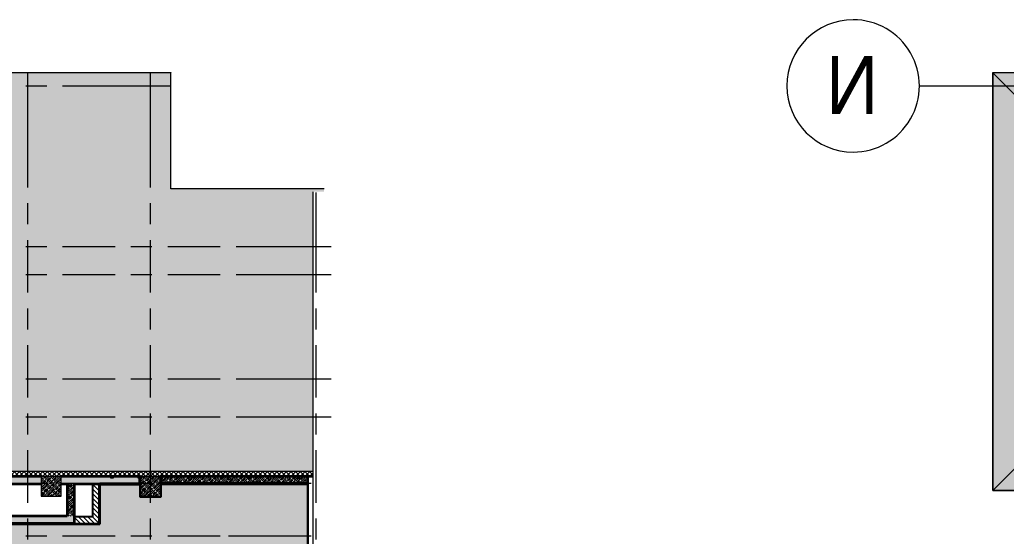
# Model space of a CAD drawing. Header units: millimetres. Extents: x -5524 to 188159, y -8553 to 29000.
# Drawn here: x 29361 to 59148, y 13391 to 29000 of the extents above; entities that cross this region are included whole.
import ezdxf

# ---------------------------------------------------------------- set-up
doc = ezdxf.new("R2010")
doc.units = ezdxf.units.MM
doc.linetypes.add('Осевая', pattern=[3175, 635, -476.25, 1587.5, -476.25])
for name, color, linetype, lineweight, true_color in [('A-CLNG-1', 7, 'Continuous', 9, 0xc0c0c0), ('A-DETL-GENF-1', 7, 'Continuous', 9, 0xfafafa), ('A-GENM-3', 7, 'Continuous', 5, 0x737373), ('A-WALL-1', 254, 'Continuous', 25, 0xbebebe), ('A-WALL-2', 254, 'Continuous', 13, 0xbebebe), ('A-WALL-3', 254, 'Continuous', 35, 0xbebebe), ('A-WALL-5', 7, 'Continuous', 35, 0x3c3c3c), ('A-WALL-6', 7, 'Continuous', 25, 0x3c3c3c), ('A-WALL-FNSH-2', 254, 'Continuous', 13, 0xbebebe), ('A-WALL-FNSH-4', 7, 'Continuous', 13, 0x3c3c3c)]:
    doc.layers.add(name, color=color, linetype=linetype, lineweight=lineweight, true_color=true_color)
doc.layers.add('A-CLNG-PATT-1', color=7, linetype='Continuous', lineweight=9, transparency=1)
for name, color, linetype, lineweight in [('A-DETL', 7, 'Continuous', 9), ('A-DETL-2', 7, 'Continuous', 5), ('A-DETL-GENF', 7, 'Continuous', 9), ('A-GENM', 7, 'Continuous', 9), ('A-GENM-2', 7, 'Continuous', 5), ('A-GLAZ', 7, 'Continuous', 9), ('A-GLAZ-1', 7, 'Continuous', 13), ('A-WALL', 7, 'Continuous', 9), ('I-WALL', 7, 'Continuous', 9), ('S-COLS', 7, 'Continuous', 9), ('Оси', 7, 'Continuous', 9), ('Оси-1', 7, 'Continuous', 20), ('Оси-2', 7, 'Осевая', 9)]:
    doc.layers.add(name, color=color, linetype=linetype, lineweight=lineweight)
doc.layers.add('A-DETL-GENF-2', color=7, linetype='Continuous', lineweight=9, true_color=0xc0c0c0, transparency=0.4)
doc.styles.add('Arial_1', font='arial.ttf', dxfattribs={"width": 0.9, "height": 1750})
pattern_1 = [(45, (0, 0), (-57.02463, 57.02463), []), (45, (57.025, 0), (-57.02463, 57.02463), [100.806, -20.161, 3.353, -16.808])]
pattern_2 = [(135, (0, 0), (-70.71068, -70.71068), [])]
pattern_3 = [(0, (0, 0), (121.92, 30.48), [10.058, -81.382, 10.058, -81.382, -487.68]), (0, (0, 0), (121.92, 30.48), [-182.88, 10.058, -172.822, 10.058, -81.382, -213.36]), (0, (0, 0), (121.92, 30.48), [-457.2, 10.058, -50.902, 10.058, -142.342]), (120, (45.72, 15.24), (-87.356454, 90.345817), [10.058, -81.382, 10.058, -81.382, -487.68]), (120, (45.72, 15.24), (-87.356454, 90.345817), [-182.88, 10.058, -172.822, 10.058, -81.382, -213.36]), (120, (45.72, 15.24), (-87.356454, 90.345817), [-457.2, 10.058, -50.902, 10.058, -142.342]), (240, (60.96, 76.2), (-34.563546, -120.825817), [10.058, -81.382, 10.058, -81.382, -487.68]), (240, (60.96, 76.2), (-34.563546, -120.825817), [-182.88, 10.058, -172.822, 10.058, -81.382, -213.36]), (240, (60.96, 76.2), (-34.563546, -120.825817), [-457.2, 10.058, -50.902, 10.058, -142.342])]

# ---------------------------------------------------------------- blocks, each defined once
blk = doc.blocks.new('парапет1 - парапет-18629556-План расстановки осветительного оборудования 3 этажа в осях 1-12')
at = {"layer": 'A-GENM'}
for p, q in [((-2411, 27400), (33928, 27400)), ((33928, 27400), (33926, 27398)), ((33928, 27400), (33928, 27398))]:
    blk.add_line(p, q, dxfattribs=at)
blk = doc.blocks.new('Gfhfgtnyfz rhsirf 2 - Gfhfgtnyfz rhsirf 3-19033485-План расстановки осветительного оборудования 3 этажа в осях 1-12')
at = {"layer": 'A-GENM'}
for p, q in [((38057, 15200), (38057, 11675)), ((38057, 15200), (38058, 15200)), ((38058, 15200), (38090, 15200)), ((38090, 15200), (38228, 15200)), ((38090, 15200), (38090, 11691)), ((38057, 11545), (38057, 200)), ((38090, 11529), (38090, 200)), ((38058, 200), (38057, 200)), ((38090, 200), (38058, 200)), ((38228, 200), (38090, 200))]:
    blk.add_line(p, q, dxfattribs=at)
blk = doc.blocks.new('BSC_Колонна _Прямоугольная - 600х600-V11-План расстановки осветительного оборудования 3 этажа в осях 1-12')
at = {"layer": 'S-COLS'}
h = blk.add_hatch(dxfattribs=at)
h.set_pattern_fill('FP_13', color=256, style=0, pattern_type=2)
h.set_pattern_definition([(45, (-33310, -14900), (-57.02463, 57.02463), []), (45, (-33252.975, -14900), (-57.02463, 57.02463), [100.806, -20.161, 3.353, -16.808])])
h.paths.add_polyline_path([(-300, -300), (300, -300), (300, 300), (-300, 300), (-300, 26)])
for p, q in [((300, 300), (-300, 300)), ((-300, 300), (-300, -300)), ((300, -300), (300, 300)), ((-300, -300), (300, -300))]:
    blk.add_line(p, q, dxfattribs=at)
blk = doc.blocks.new('BSC_Колонна _Прямоугольная - 600х600-V13-План расстановки осветительного оборудования 3 этажа в осях 1-12')
at = {"layer": 'S-COLS'}
h = blk.add_hatch(dxfattribs=at)
h.set_pattern_fill('FP_16', color=256, style=0, pattern_type=2)
h.set_pattern_definition([(45, (-30310, -14900), (-57.02463, 57.02463), []), (45, (-30252.975, -14900), (-57.02463, 57.02463), [100.806, -20.161, 3.353, -16.808])])
h.paths.add_polyline_path([(-300, -300), (300, -300), (300, 300), (-300, 300), (-300, 26)])
for p, q in [((300, 300), (-300, 300)), ((-300, 300), (-300, -300)), ((300, -300), (300, 300)), ((-300, -300), (300, -300))]:
    blk.add_line(p, q, dxfattribs=at)
blk = doc.blocks.new('120_Окно_СКБ_1Ст - 120_Окно_СКБ_1Ст 900х2500_h_-V9-План расстановки осветительного оборудования 3 этажа в осях 1-12')
at = {"layer": 'A-GLAZ-1'}
for p, q in [((-450, -127), (-450, -57)), ((-450, -57), (-380, -57)), ((-380, -127), (-450, -127)), ((-380, -57), (-380, -127)), ((380, -127), (380, -57)), ((380, -57), (450, -57)), ((450, -127), (380, -127)), ((450, -57), (450, -127))]:
    blk.add_line(p, q, dxfattribs=at)
blk = doc.blocks.new('120_Окно_СКБ_1Ст - 120_Окно_СКБ_1Ст_900х2500_h_-20705657-План расстановки осветительного оборудования 3 этажа в осях 1-12')
at = {"layer": 'A-GLAZ'}
blk.add_line((430, -127), (450, -127), dxfattribs=at)
at = {"layer": 'A-GLAZ-1'}
for p, q in [((-450, -127), (-450, -57)), ((-450, -57), (-380, -57)), ((-380, -127), (-450, -127)), ((-380, -57), (-380, -127)), ((380, -127), (380, -57)), ((380, -57), (450, -57)), ((450, -127), (380, -127)), ((450, -57), (450, -127))]:
    blk.add_line(p, q, dxfattribs=at)
blk = doc.blocks.new('120_Окно_СКБ_2Ст - 120_Окно_СКБ_2Ст 2400х2500 _мал створка слева_-22817474-План расстановки осветительного оборудования 3 этажа в осях 1-12')
at = {"layer": 'A-GLAZ-1'}
for p, q in [((-1130, 127), (-1200, 127)), ((-1200, 127), (-1200, 57)), ((-1200, 57), (-1130, 57)), ((-1130, 57), (-1130, 127)), ((370, 127), (300, 127)), ((300, 127), (300, 57)), ((300, 57), (370, 57)), ((370, 57), (370, 127)), ((1200, 127), (1130, 127)), ((1130, 127), (1130, 57)), ((1130, 57), (1200, 57)), ((1200, 57), (1200, 127))]:
    blk.add_line(p, q, dxfattribs=at)
blk = doc.blocks.new('парапет10 - парапет-22960140-План расстановки осветительного оборудования 3 этажа в осях 1-12')
at = {"layer": 'A-GENM'}
blk.add_line((38548, 23888), (33928, 23888), dxfattribs=at)
blk = doc.blocks.new('DET_L_Линия разрыва - М100-30654710-План расстановки осветительного оборудования 3 этажа в осях 1-12')
at = {"layer": 'A-DETL-GENF'}
for p, q in [((11890, 300), (11740, 0)), ((12190, -300), (11890, 300)), ((11740, 0), (0, 0)), ((12340, 0), (12190, -300)), ((24080, 0), (12340, 0))]:
    blk.add_line(p, q, dxfattribs=at)
blk = doc.blocks.new('парапет1 - парапет-18629556-3_7_1_птичка')
at = {"layer": 'A-GENM-2'}
for p, q in [((-2411, 27400), (33928, 27400)), ((-2411, 14773), (-2411, 27400)), ((-268, 14773), (-2411, 14773))]:
    blk.add_line(p, q, dxfattribs=at)
at = {"layer": 'A-GENM-3'}
for p, q in [((-2409, 27398), (-1702, 26691)), ((-2409, 14775), (-1702, 15482))]:
    blk.add_line(p, q, dxfattribs=at)
blk = doc.blocks.new('Ось сетки - D8-29747960-3_7_1_птичка')
at = {"layer": 'Оси-1'}
for start, end in [(360, 180), (180, 360)]:
    blk.add_arc((0, 0), 4, start, end, dxfattribs=at)

msp = doc.modelspace()

# ---------------------------------------------------------------- hatches: boundary and pattern name
at = {"layer": 'A-CLNG-PATT-1'}
h = msp.add_hatch(color=256, dxfattribs=at)
h.paths.add_polyline_path([(37878.2, 7921), (38037.1, 7921), (38037.1, 10679), (37969, 10679), (37969, 11221), (38037.1, 11221), (38037.1, 11545.1), (37907.7, 11609.9), (38037.1, 11674.6), (38037.1, 14979), (33631, 14979), (33631, 14579), (32989, 14579), (32989, 14959), (31782.2, 14959), (31782.2, 13759), (20231, 13759), (20231, 10879), (12939.3, 10879), (12939.3, 14700), (6781, 14699.8), (6781, 14579), (6139, 14579), (6139, 14700), (5661, 14699.5), (5661, 13999), (3109, 13999), (3109, 14959), (411, 14959), (411, 14679), (111, 14679), (111, 11421), (411, 11421), (411, 10879), (111, 10879), (111, 8521), (1271, 8521), (1271, 7921), (37208.4, 7921)])
h.paths.add_polyline_path([(19526.6, 8048), (19526.6, 9209.9), (19552, 9209.9), (19552, 8048)])
h.paths.add_polyline_path([(15326.6, 8048), (15326.6, 9209.9), (15352, 9209.9), (15352, 8048)])
h.paths.add_polyline_path([(17752, 9548), (17726.6, 9548), (17726.6, 10709.9), (17752, 10709.9), (17752, 9897.4)])
h.paths.add_polyline_path([(13711.6, 9548), (13711.6, 10709.9), (13737, 10709.9), (13737, 9548)])
at = {"layer": 'A-DETL-GENF-1'}
msp.add_hatch(color=256, dxfattribs=at).paths.add_polyline_path([(-268, 14774.9), (-268, 15358), (38207.7, 15358), (38207.7, 23799.7), (38548, 23799.7), (38548, 23888.3), (33928.1, 23888.3), (33928.1, 27398.1), (-2409.1, 27398.1), (-2409.1, 14774.9), (-300.5, 14774.9)])
at = {"layer": 'A-DETL-GENF-2'}
msp.add_hatch(color=256, dxfattribs=at).paths.add_polyline_path([(60220.9, 14774.9), (60880.7, 14774.9), (60880.7, 15358), (99908.7, 15358), (99908.7, 23888.3), (95076.8, 23888.3), (95076.8, 27398.1), (58739.6, 27398.1), (58739.6, 14774.9), (59754.8, 14774.9)])
at = {"layer": 'A-WALL'}
h = msp.add_hatch(dxfattribs=at)
h.set_pattern_fill('FP_8', color=256, style=0, pattern_type=2)
h.set_pattern_definition([(45, (0, 0), (-70.71068, 70.71068), []), (135, (0, 0), (-70.71068, -70.71068), [])])
h.paths.add_polyline_path([(38045.6, 15200), (38207.7, 15200), (38207.7, 15350), (17234, 15350), (17234, 15231.5), (17240, 15231.5), (17240, 15200), (37878.2, 15200)])
h.paths.add_polyline_path([(16404.4, 15200), (16404.4, 15231.5), (16410.4, 15231.5), (16410.4, 15350), (-260, 15350), (-260, 15200), (16277.1, 15200)])
h.paths.add_polyline_path([(16946.9, 15204), (17171, 15204), (17171, 15256), (16473.4, 15256), (16473.4, 15204), (16779.4, 15204)])
h.paths.add_polyline_path([(17114.3, 15274), (17171, 15274), (17171, 15326), (16473.4, 15326), (16473.4, 15274), (16946.9, 15274)])
h.paths.add_polyline_path([(16473.4, 15344), (17171, 15344), (17171, 15350), (16473.4, 15350)])
h = msp.add_hatch(dxfattribs=at)
h.set_pattern_fill('FP_29', color=256, style=0, pattern_type=2)
h.set_pattern_definition([(135, (0, 0), (-35.35534, -35.35534), [])])
h.paths.add_polyline_path([(33630, 15000), (33630, 15200), (33610, 15200), (33610, 15000)])
at = {"layer": 'I-WALL'}
h = msp.add_hatch(dxfattribs=at)
h.set_pattern_fill('FP_9', color=256, style=0, pattern_type=2)
h.set_pattern_definition(pattern_1)
h.paths.add_polyline_path([(17240, 14980), (18110.3, 14980), (18110.3, 15200), (17240, 15200), (17240, 15168.5), (17234, 15168.5), (17234, 15011.5), (17240, 15011.5), (17240, 15005.5)])
h.paths.add_polyline_path([(14310, 14980), (16404.4, 14980), (16404.4, 15011.5), (16410.4, 15011.5), (16410.4, 15168.5), (16404.4, 15168.5), (16404.4, 15200), (14310, 15200)])
h.paths.add_polyline_path([(32990, 14980), (32990, 15200), (30610, 15200), (30610, 14980), (32854.7, 14980)])
h.paths.add_polyline_path([(21133.1, 14980), (21910, 14980), (21910, 15200), (18710.3, 15200), (18710.3, 14980), (20210, 14980)])
h.paths.add_polyline_path([(30010, 14980), (30010, 15200), (26410, 15200), (26410, 14980), (29840.6, 14980)])
h.paths.add_polyline_path([(22510, 14980), (25810, 14980), (25810, 15200), (22510, 15200), (22510, 15130.8)])
h.paths.add_polyline_path([(16967.7, 14994), (17171, 14994), (17171, 15046), (16473.4, 15046), (16473.4, 14994), (16946.9, 14994)])
h.paths.add_polyline_path([(16612, 15064), (17171, 15064), (17171, 15116), (16473.4, 15116), (16473.4, 15064)])
h.paths.add_polyline_path([(16946.9, 15134), (17171, 15134), (17171, 15186), (16473.4, 15186), (16473.4, 15134), (16779.4, 15134)])
h = msp.add_hatch(dxfattribs=at)
h.set_pattern_fill('FP_9', color=256, style=0, pattern_type=2)
h.set_pattern_definition(pattern_1)
h.paths.add_polyline_path([(37878.2, 14980), (38037.1, 14980.9), (38038.1, 15199.8), (33630, 15200), (33630, 15000), (33610, 15000), (33610, 14980), (37208.4, 14980)])
h = msp.add_hatch(dxfattribs=at)
h.set_pattern_fill('FP_9', color=256, style=0, pattern_type=2)
h.set_pattern_definition(pattern_1)
h.paths.add_polyline_path([(31010, 14000), (31010, 14980), (30790, 14980), (30790, 14000)])
h = msp.add_hatch(dxfattribs=at)
h.set_pattern_fill('FP_7', color=256, style=0, pattern_type=2)
h.set_pattern_definition(pattern_2)
h.paths.add_polyline_path([(31761.2, 13980), (31761.2, 14980), (31561.2, 14980), (31561.2, 13980)])
h = msp.add_hatch(dxfattribs=at)
h.set_pattern_fill('FP_30', color=256, style=0, pattern_type=2)
h.set_pattern_definition(pattern_3)
h.paths.add_polyline_path([(31781.2, 13780), (31781.2, 14980), (31761.2, 14980), (31761.2, 13780)])
h = msp.add_hatch(dxfattribs=at)
h.set_pattern_fill('FP_30', color=256, style=0, pattern_type=2)
h.set_pattern_definition(pattern_3)
h.paths.add_polyline_path([(33010, 14960), (33010, 14980), (31781.2, 14980), (31781.2, 14960), (32990, 14960)])
h = msp.add_hatch(dxfattribs=at)
h.set_pattern_fill('FP_30', color=256, style=0, pattern_type=2)
h.set_pattern_definition(pattern_3)
h.paths.add_polyline_path([(33010, 14580), (33010, 14960), (32990, 14960), (32990, 14580)])
h = msp.add_hatch(dxfattribs=at)
h.set_pattern_fill('FP_30', color=256, style=0, pattern_type=2)
h.set_pattern_definition(pattern_3)
h.paths.add_polyline_path([(33630, 14600), (33630, 14980), (33610, 14980), (33610, 14600)])
h = msp.add_hatch(dxfattribs=at)
h.set_pattern_fill('FP_30', color=256, style=0, pattern_type=2)
h.set_pattern_definition(pattern_3)
h.paths.add_polyline_path([(37878.2, 14980), (38037.1, 14980.9), (38037.1, 15000), (33630, 15000), (33630, 14980), (37208.4, 14980)])
h = msp.add_hatch(dxfattribs=at)
h.set_pattern_fill('FP_30', color=256, style=0, pattern_type=2)
h.set_pattern_definition(pattern_3)
h.paths.add_polyline_path([(33189.6, 14580), (33630, 14580), (33630, 14600), (33010, 14600), (33010, 14580)])
h = msp.add_hatch(dxfattribs=at)
h.set_pattern_fill('FP_9', color=256, style=0, pattern_type=2)
h.set_pattern_definition(pattern_1)
h.paths.add_polyline_path([(30510.4, 13780), (31010, 13780), (31010, 14000), (20210, 14000), (20210, 13780), (27831.2, 13780)])
h = msp.add_hatch(dxfattribs=at)
h.set_pattern_fill('FP_30', color=256, style=0, pattern_type=2)
h.set_pattern_definition(pattern_3)
h.paths.add_polyline_path([(31781.2, 13760), (31781.2, 13780), (20230, 13780), (20230, 13760), (30510.4, 13760)])
h = msp.add_hatch(dxfattribs=at)
h.set_pattern_fill('FP_7', color=256, style=0, pattern_type=2)
h.set_pattern_definition(pattern_2)
h.paths.add_polyline_path([(31761.2, 13780), (31761.2, 13980), (31010, 13980), (31010, 13780)])

# ---------------------------------------------------------------- linework, layer by layer
at = {"layer": 'A-CLNG-1'}
for p in [(31782.2, 14959), (32989, 14579)]:
    msp.add_line(p, (32989, 14959), dxfattribs=at)
at = {"layer": 'A-DETL'}
for p, q in [((33928.1, 27398.1), (-2409.1, 27398.1)), ((33928.1, 23888.3), (33928.1, 27398.1)), ((38548, 23888.3), (33928.1, 23888.3)), ((-268, 15358), (38207.7, 15358))]:
    msp.add_line(p, q, dxfattribs=at)
at = {"layer": 'A-DETL-2'}
for p, q in [((95076.8, 27398.1), (58739.6, 27398.1)), ((58739.6, 27398.1), (58739.6, 14774.9)), ((58739.6, 14774.9), (60880.7, 14774.9))]:
    msp.add_line(p, q, dxfattribs=at)
at = {"layer": 'A-WALL'}
for p, q in [((38207.7, 15350), (17234, 15350)), ((33630, 15000), (33630, 14980))]:
    msp.add_line(p, q, dxfattribs=at)
at = {"layer": 'A-WALL-1'}
for p, q in [((33630, 15200), (33610, 15200)), ((31561.2, 14980), (31561.2, 13980)), ((31761.2, 13780), (31761.2, 14980)), ((31781.2, 14960), (32990, 14960)), ((33010, 14980), (32990, 14980)), ((32990, 14960), (32990, 14580)), ((38037.1, 15000), (33630, 15000)), ((33630, 14580), (33630, 14980)), ((33630, 14980), (38037.1, 14980)), ((32990, 14580), (33630, 14580)), ((20230, 13760), (31781.2, 13760)), ((31561.2, 13980), (31010, 13980)), ((31010, 13780), (31761.2, 13780))]:
    msp.add_line(p, q, dxfattribs=at)
at = {"layer": 'A-WALL-2'}
for p, q in [((26410, 15200), (30010, 15200)), ((30610, 15200), (33010, 15200)), ((33610, 15200), (33630, 15200))]:
    msp.add_line(p, q, dxfattribs=at)
at = {"layer": 'A-WALL-3'}
for p, q in [((33630, 15200), (33630, 15200)), ((32990, 14980), (31781.2, 14980)), ((31010, 13780), (20230, 13780))]:
    msp.add_line(p, q, dxfattribs=at)
at = {"layer": 'A-WALL-5'}
for p, q in [((30010, 15200), (26410, 15200)), ((32990, 15200), (30610, 15200)), ((32990, 14980), (32990, 15200)), ((38207.7, 15200), (33630, 15200)), ((33630, 15200), (33630, 15000)), ((26410, 14980), (30010, 14980)), ((30610, 14980), (30790, 14980)), ((30790, 14980), (30790, 14000)), ((31010, 14980), (31781.2, 14980)), ((31010, 13780), (31010, 14980)), ((33610, 14980), (38037.1, 14980)), ((30790, 14000), (20210, 14000))]:
    msp.add_line(p, q, dxfattribs=at)
at = {"layer": 'A-WALL-6'}
msp.add_line((31781.2, 14960), (31781.2, 13760), dxfattribs=at)
at = {"layer": 'A-WALL-FNSH-2'}
msp.add_line((38207.7, 15353), (17234, 15353), dxfattribs=at)
at = {"layer": 'A-WALL-FNSH-4'}
for p, q in [((31782.2, 14959), (31781.2, 14959)), ((31782.2, 13759), (31782.2, 14959)), ((33631, 14979), (33630, 14979)), ((33631, 14579), (33631, 14979)), ((33630, 14580), (33630, 14579)), ((33630, 14579), (33631, 14579)), ((31781.2, 13760), (31781.2, 13759)), ((31781.2, 13759), (31782.2, 13759))]:
    msp.add_line(p, q, dxfattribs=at)
at = {"layer": 'I-WALL'}
for p, q in [((32110, 14960), (32110, 14959)), ((32989, 14959), (32989, 14960)), ((32990, 15148), (33010, 15148)), ((33010, 15000), (32990, 15000)), ((38037.1, 14979), (33631, 14979)), ((33760, 14980), (33760, 14979)), ((34660, 14979), (34660, 14980)), ((35410, 14980), (35410, 14979)), ((37810, 14979), (37810, 14980)), ((33630, 14579), (32989, 14579)), ((31781.2, 13759), (20231, 13759))]:
    msp.add_line(p, q, dxfattribs=at)
at = {"layer": 'Оси'}
for p, q in [((29610, 24898.1), (29610, 27398.1)), ((33310, 24898.1), (33310, 27398.1)), ((31428.1, 27000), (33928.1, 27000)), ((56524.4, 27000), (69024.4, 27000)), ((38310, 21277.7), (38310, 23777.7)), ((36260, 22150), (38760, 22150)), ((36260, 21300), (38760, 21300)), ((36260, 18150), (38760, 18150)), ((36260, 17000), (38760, 17000)), ((35660, 15000), (38160, 15000)), ((35660, 13400), (38160, 13400))]:
    msp.add_line(p, q, dxfattribs=at)
at = {"layer": 'Оси-2'}
for p, q in [((-2206.6, 27000), (31428.1, 27000)), ((29610, 593.7), (29610, 24898.1)), ((33310, 593.7), (33310, 24898.1)), ((-2206.6, 22150), (36260, 22150)), ((-2206.6, 21300), (36260, 21300)), ((38310, 593.7), (38310, 21277.7)), ((-2206.6, 18150), (36260, 18150)), ((-2206.6, 17000), (36260, 17000)), ((-2206.6, 15000), (35660, 15000)), ((-2206.6, 13400), (35660, 13400))]:
    msp.add_line(p, q, dxfattribs=at)

# ---------------------------------------------------------------- block references
at = {"layer": 'A-DETL-GENF', "rotation": 90.00000000000031}
msp.add_blockref('DET_L_Линия разрыва - М100-30654710-План расстановки осветительного оборудования 3 этажа в осях 1-12', (38207.7, -280), dxfattribs=at)
at = {"layer": 'A-GENM'}
for name, p in [('парапет1 - парапет-18629556-План расстановки осветительного оборудования 3 этажа в осях 1-12', (0, 0)), ('парапет10 - парапет-22960140-План расстановки осветительного оборудования 3 этажа в осях 1-12', (0, 0)), ('Gfhfgtnyfz rhsirf 2 - Gfhfgtnyfz rhsirf 3-19033485-План расстановки осветительного оборудования 3 этажа в осях 1-12', (-20, 0))]:
    msp.add_blockref(name, p, dxfattribs=at)
at = {"layer": 'A-GENM-2'}
msp.add_blockref('парапет1 - парапет-18629556-3_7_1_птичка', (61148.7, 0), dxfattribs=at)
at = {"layer": 'A-GLAZ'}
for name, p in [('120_Окно_СКБ_1Ст - 120_Окно_СКБ_1Ст_900х2500_h_-20705657-План расстановки осветительного оборудования 3 этажа в осях 1-12', (32560, 15275)), ('120_Окно_СКБ_1Ст - 120_Окно_СКБ_1Ст 900х2500_h_-V9-План расстановки осветительного оборудования 3 этажа в осях 1-12', (34210, 15275))]:
    msp.add_blockref(name, p, dxfattribs=at)
at = {"layer": 'A-GLAZ', "rotation": 180}
msp.add_blockref('120_Окно_СКБ_2Ст - 120_Окно_СКБ_2Ст 2400х2500 _мал створка слева_-22817474-План расстановки осветительного оборудования 3 этажа в осях 1-12', (36610, 15275), dxfattribs=at)
at = {"layer": 'S-COLS'}
for name, p in [('BSC_Колонна _Прямоугольная - 600х600-V13-План расстановки осветительного оборудования 3 этажа в осях 1-12', (30310, 14900)), ('BSC_Колонна _Прямоугольная - 600х600-V11-План расстановки осветительного оборудования 3 этажа в осях 1-12', (33310, 14900))]:
    msp.add_blockref(name, p, dxfattribs=at)
at = {"layer": 'Оси-1', "xscale": 499.9999999999995, "yscale": 499.9999999999995, "zscale": 499.9999999999995, "rotation": 269.9999999999995}
msp.add_blockref('Ось сетки - D8-29747960-3_7_1_птичка', (54524.4, 27000), dxfattribs=at)

# ---------------------------------------------------------------- texts
at = {"layer": 'Оси', "insert": (53702, 27905.2), "char_height": 1750, "width": 1948.101, "attachment_point": 1, "style": 'Arial_1'}
msp.add_mtext('\\fArial|b0|i0|c204|p34|;\\W.9;И', dxfattribs=at)

doc.saveas('drawing.dxf')
